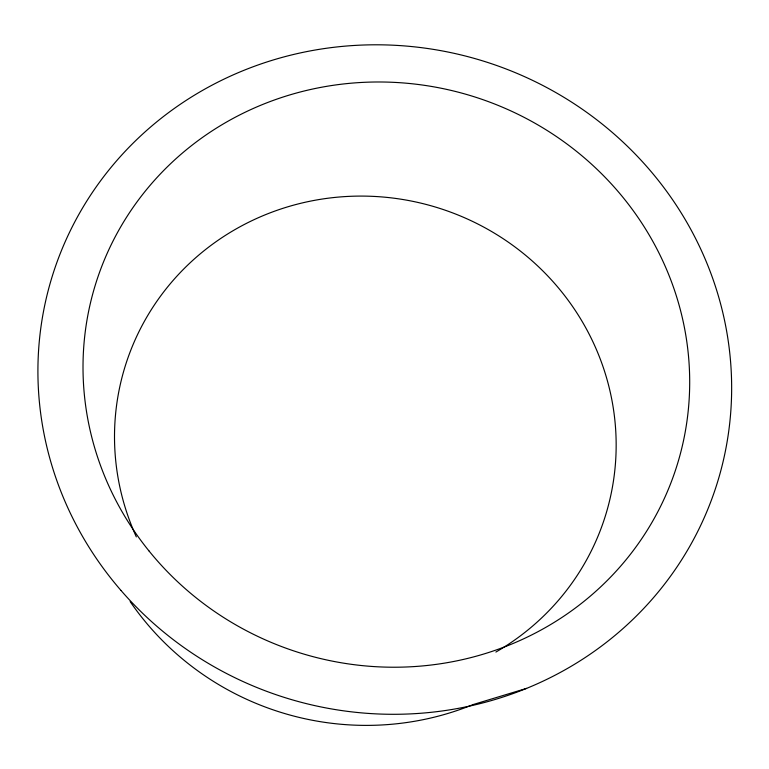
<?xml version="1.0" encoding="UTF-8"?>
<svg xmlns="http://www.w3.org/2000/svg" width="769" height="769" viewBox="0 0 769 769"><rect width="100%" height="100%" fill="white"/><g stroke="black" fill="none" stroke-linecap="round" stroke-linejoin="round"><path stroke-width="1.15" d="M526.611 688.38L473.002 704.596A280.541 272.841 17.6 0 1 130.144 601.569M136.334 536.906A251.492 244.109 17.6 0 1 253.376 219.982A251.492 244.109 17.6 0 1 584.844 326.133A251.492 244.109 17.6 0 1 495.88 652.064M148.917 550.844A304.514 291.393 17.6 0 0 668.559 488.786A304.514 291.393 17.6 0 0 341.58 84.186A304.514 291.393 17.6 0 0 148.917 550.844M120.983 590.448A348.194 333.362 17.6 0 0 711.729 499.235A348.194 333.362 17.6 0 0 321.634 48.966A348.194 333.362 17.6 0 0 120.983 590.448"/></g></svg>
